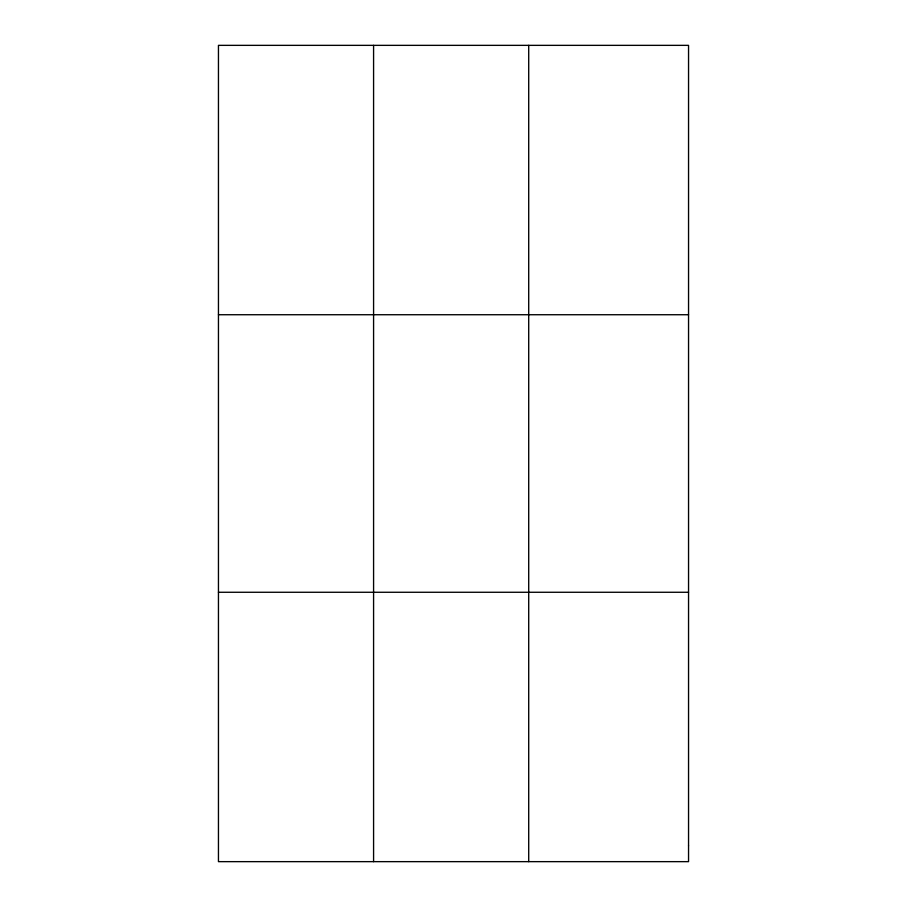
<?xml version="1.0" encoding="UTF-8"?>
<svg xmlns="http://www.w3.org/2000/svg" width="907" height="907" viewBox="0 0 907 907"><rect width="100%" height="100%" fill="white"/><g stroke="black" fill="none" stroke-linecap="round" stroke-linejoin="round"><path stroke-width="1.36" d="M373.582 45.35L373.582 861.65M528.713 45.35L528.713 861.65M218.451 314.729L688.549 314.729M218.451 592.271L688.549 592.271M688.549 845.8L688.549 861.65L218.451 861.65L218.451 45.35L688.549 45.35L688.549 845.8"/></g></svg>
